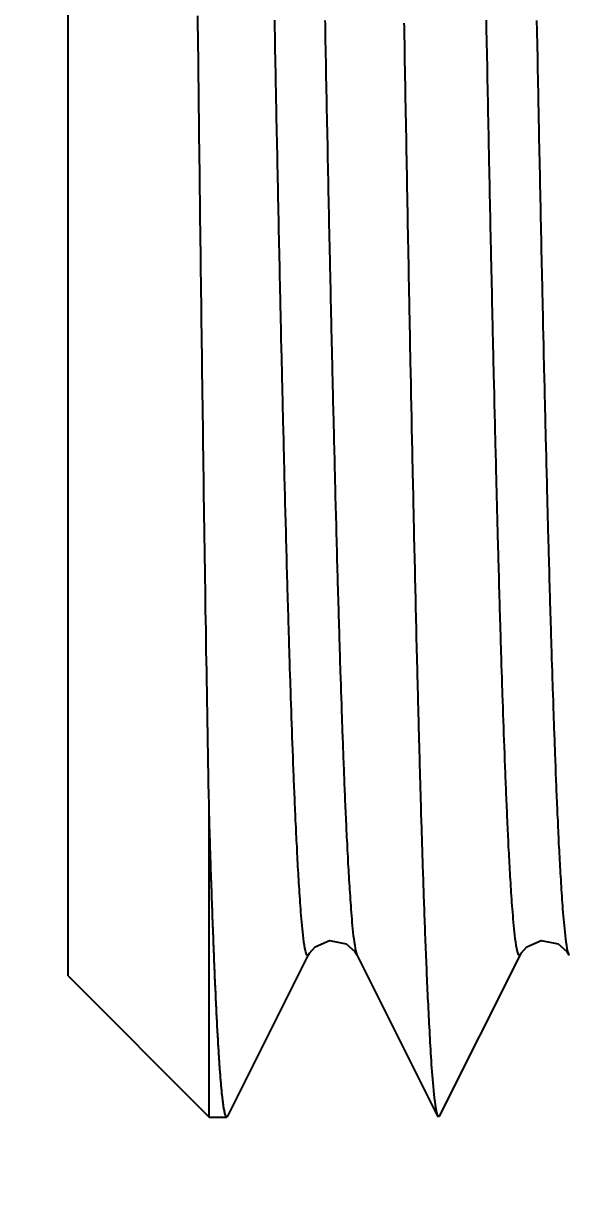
# Model space of a CAD drawing. Header units: millimetres. Extents: x 0 to 5600, y -67 to 2530.
# Drawn here: x 4035.36 to 4039.32, y 913.26 to 921.73 of the extents above; entities that cross this region are included whole.
import ezdxf

# ---------------------------------------------------------------- set-up
doc = ezdxf.new("R2010")
doc.units = ezdxf.units.MM
doc.layers.add('내부선 및 부속', color=4, linetype='Continuous')
doc.layers.add('치수선', color=7, linetype='Continuous')
doc.styles.add('____', font='')
doc.styles.get('____').set_extended_font_data('굴림')
doc.dimstyles.new('MSADIM', dxfattribs={"dimtxt": 33, "dimasz": 17, "dimexe": 10, "dimexo": 7.5, "dimgap": 10, "dimtad": 0, "dimtih": 1, "dimtoh": 1, "dimdec": 0, "dimzin": 1, "dimdsep": 46, "dimtxsty": '____', "dimcen": 11.25, "dimadec": 0, "dimazin": 0, "dimtfac": 1, "dimtdec": 0, "dimtix": 1, "dimtmove": 0, "dimatfit": 3, "dimfxl": 1, "dimtolj": 1, "dimtzin": 1, "dimarcsym": 0})

# ---------------------------------------------------------------- blocks, each defined once
blk = doc.blocks.new('*D9')
at = {"layer": '치수선', "color": 0, "linetype": 'Continuous', "lineweight": -2, "transparency": 16777216}
for p, q in [((3996.7135, 930.2003), (3945.8852, 930.2003)), ((3955.8852, 913.2003), (3955.8852, 820.5165)), ((3955.8852, 682.2003), (3955.8852, 774.884)), ((4073.7135, 665.2003), (3945.8852, 665.2003))]:
    blk.add_line(p, q, dxfattribs=at)
at = {"layer": '치수선', "color": 0, "linetype": 'Continuous', "transparency": 16777216}
for points in [[(3953.0519, 913.2003), (3958.7185, 913.2003), (3955.8852, 930.2003)], [(3953.0519, 682.2003), (3958.7185, 682.2003), (3955.8852, 665.2003)]]:
    blk.add_solid(points, dxfattribs=at)
at = {"layer": '치수선', "color": 0, "linetype": 'Continuous', "transparency": 16777216, "insert": (3955.8852, 797.7003), "char_height": 25, "attachment_point": 5, "style": '____'}
blk.add_mtext('\\A1;265', dxfattribs=at)
blk = doc.blocks.new('*D10')
at = {"layer": '치수선', "color": 0, "linetype": 'Continuous', "lineweight": -2, "transparency": 16777216}
for p, q in [((3996.7135, 930.2003), (3855.1804, 930.2003)), ((3865.1804, 913.2003), (3865.1804, 603.0331)), ((3865.1804, 247.2003), (3865.1804, 557.3674)), ((4163.7135, 230.2003), (3855.1804, 230.2003))]:
    blk.add_line(p, q, dxfattribs=at)
at = {"layer": '치수선', "color": 0, "linetype": 'Continuous', "transparency": 16777216}
for points in [[(3862.3471, 913.2003), (3868.0137, 913.2003), (3865.1804, 930.2003)], [(3862.3471, 247.2003), (3868.0137, 247.2003), (3865.1804, 230.2003)]]:
    blk.add_solid(points, dxfattribs=at)
at = {"layer": '치수선', "color": 0, "linetype": 'Continuous', "transparency": 16777216, "insert": (3865.1804, 580.2003), "char_height": 25, "attachment_point": 5, "style": '____'}
blk.add_mtext('\\A1;700', dxfattribs=at)

msp = doc.modelspace()

# ---------------------------------------------------------------- linework, layer by layer
at = {"layer": '내부선 및 부속', "linetype": 'Continuous'}
for p, q in [((4035.6825, 914.8023), (4035.6825, 945.5982)), ((4036.7091, 913.7755), (4036.7091, 915.976)), ((4036.8447, 913.7828), (4037.4315, 914.9559)), ((4037.7831, 914.9559), (4038.3699, 913.7828)), ((4038.3845, 913.7828), (4038.9714, 914.9559)), ((4035.6825, 914.802), (4036.7091, 913.7755)), ((4036.7091, 913.7755), (4036.8374, 913.7755)), ((4036.8447, 913.7828), (4036.8374, 913.7755)), ((4038.3699, 913.7828), (4038.3845, 913.7828))]:
    msp.add_line(p, q, dxfattribs=at)
at = {"layer": '내부선 및 부속', "linetype": 'Continuous', "flags": 128}
for points in [[(4036.7088, 915.9755), (4036.7078, 916.0505), (4036.7058, 916.1245), (4036.7048, 916.1995), (4036.7038, 916.2735), (4036.7018, 916.3485), (4036.7008, 916.4225), (4036.6998, 916.4975), (4036.6978, 916.5715), (4036.6968, 916.6465), (4036.6958, 916.7205), (4036.6938, 916.7955), (4036.6928, 916.8695), (4036.6918, 916.9435), (4036.6908, 917.0185), (4036.6888, 917.0925), (4036.6878, 917.1675), (4036.6868, 917.2415), (4036.6858, 917.3165), (4036.6848, 917.3905), (4036.6828, 917.4655), (4036.6818, 917.5395), (4036.6808, 917.6145), (4036.6798, 917.6885), (4036.6788, 917.7635), (4036.6778, 917.8375), (4036.6768, 917.9125), (4036.6748, 917.9865), (4036.6738, 918.0615), (4036.6728, 918.1355), (4036.6718, 918.2095), (4036.6708, 918.2845), (4036.6698, 918.3585), (4036.6688, 918.4335), (4036.6678, 918.5075), (4036.6668, 918.5825), (4036.6658, 918.6565), (4036.6648, 918.7315), (4036.6638, 918.8055), (4036.6628, 918.8805), (4036.6618, 918.9545), (4036.6608, 919.0295), (4036.6598, 919.1035), (4036.6588, 919.1785), (4036.6578, 919.2525), (4036.6568, 919.3275), (4036.6558, 919.4015), (4036.6548, 919.4755), (4036.6538, 919.5505), (4036.6528, 919.6245), (4036.6518, 919.6995), (4036.6508, 919.7735), (4036.6498, 919.8485), (4036.6488, 919.9225), (4036.6478, 919.9975), (4036.6468, 920.0715), (4036.6458, 920.1465), (4036.6448, 920.2205), (4036.6438, 920.2955), (4036.6438, 920.3695), (4036.6428, 920.4445), (4036.6418, 920.5185), (4036.6408, 920.5935), (4036.6398, 920.6675), (4036.6388, 920.7425), (4036.6378, 920.8165), (4036.6368, 920.8905), (4036.6358, 920.9655), (4036.6348, 921.0395), (4036.6338, 921.1145), (4036.6338, 921.1885), (4036.6328, 921.2635), (4036.6318, 921.3375), (4036.6308, 921.4125), (4036.6298, 921.4865), (4036.6288, 921.5615), (4036.6278, 921.6355), (4036.6268, 921.7105), (4036.6268, 921.7845)], [(4037.1828, 921.7525), (4037.1828, 921.7295), (4037.1838, 921.7055), (4037.1838, 921.6815), (4037.1848, 921.6575), (4037.1848, 921.6335), (4037.1858, 921.6095), (4037.1858, 921.5855), (4037.1858, 921.5855), (4037.1858, 921.5615), (4037.1868, 921.5385), (4037.1868, 921.5145), (4037.1878, 921.4905), (4037.1878, 921.4665), (4037.1888, 921.4425), (4037.1888, 921.4185), (4037.1898, 921.3945), (4037.1898, 921.3715), (4037.1908, 921.3475), (4037.1908, 921.3235), (4037.1918, 921.2995), (4037.1918, 921.2755), (4037.1928, 921.2515), (4037.1928, 921.2275), (4037.1938, 921.2045), (4037.1938, 921.1805), (4037.1938, 921.1565), (4037.1948, 921.1325), (4037.1948, 921.1085), (4037.1958, 921.0845), (4037.1958, 921.0605), (4037.1968, 921.0365), (4037.1968, 921.0135), (4037.1978, 920.9895), (4037.1978, 920.9655), (4037.1988, 920.9415), (4037.1988, 920.9175), (4037.1998, 920.8935), (4037.1998, 920.8695), (4037.2008, 920.8465), (4037.2008, 920.8225), (4037.2018, 920.7985), (4037.2018, 920.7745), (4037.2028, 920.7505), (4037.2028, 920.7265), (4037.2038, 920.7025), (4037.2038, 920.6795), (4037.2048, 920.6555), (4037.2048, 920.6315), (4037.2058, 920.6075), (4037.2058, 920.5835), (4037.2068, 920.5595), (4037.2068, 920.5355), (4037.2078, 920.5115), (4037.2078, 920.4885), (4037.2088, 920.4645), (4037.2088, 920.4405), (4037.2098, 920.4165), (4037.2098, 920.3925), (4037.2108, 920.3685), (4037.2108, 920.3445), (4037.2118, 920.3215), (4037.2118, 920.2975), (4037.2128, 920.2735), (4037.2128, 920.2495), (4037.2138, 920.2255), (4037.2138, 920.2015), (4037.2148, 920.1775), (4037.2148, 920.1545), (4037.2158, 920.1305), (4037.2158, 920.1065), (4037.2168, 920.0825), (4037.2168, 920.0585), (4037.2178, 920.0345), (4037.2178, 920.0105), (4037.2188, 919.9875), (4037.2188, 919.9635), (4037.2198, 919.9395), (4037.2198, 919.9155), (4037.2208, 919.8915), (4037.2208, 919.8675), (4037.2218, 919.8435), (4037.2218, 919.8195), (4037.2228, 919.7965), (4037.2228, 919.7725), (4037.2238, 919.7485), (4037.2238, 919.7245), (4037.2248, 919.7005), (4037.2258, 919.6765), (4037.2258, 919.6525), (4037.2268, 919.6295), (4037.2268, 919.6055), (4037.2278, 919.5815), (4037.2278, 919.5575), (4037.2288, 919.5335), (4037.2288, 919.5095), (4037.2298, 919.4855), (4037.2298, 919.4625), (4037.2308, 919.4385), (4037.2308, 919.4145), (4037.2318, 919.3905), (4037.2328, 919.3665), (4037.2328, 919.3425), (4037.2338, 919.3185), (4037.2338, 919.2955), (4037.2348, 919.2715), (4037.2348, 919.2475), (4037.2358, 919.2235), (4037.2358, 919.1995), (4037.2358, 919.1995), (4037.2368, 919.1755), (4037.2368, 919.1515), (4037.2378, 919.1275), (4037.2388, 919.1045), (4037.2388, 919.0805), (4037.2398, 919.0565), (4037.2398, 919.0325), (4037.2408, 919.0085), (4037.2408, 918.9845), (4037.2418, 918.9605), (4037.2428, 918.9375), (4037.2428, 918.9135), (4037.2438, 918.8895), (4037.2438, 918.8655), (4037.2448, 918.8415), (4037.2448, 918.8175), (4037.2458, 918.7935), (4037.2468, 918.7705), (4037.2468, 918.7465), (4037.2478, 918.7225), (4037.2478, 918.6985), (4037.2488, 918.6745), (4037.2488, 918.6505), (4037.2498, 918.6265), (4037.2508, 918.6035), (4037.2508, 918.5795), (4037.2518, 918.5555), (4037.2518, 918.5315), (4037.2528, 918.5075), (4037.2538, 918.4835), (4037.2538, 918.4595), (4037.2548, 918.4365), (4037.2548, 918.4125), (4037.2558, 918.3885), (4037.2568, 918.3645), (4037.2568, 918.3405), (4037.2578, 918.3165), (4037.2578, 918.2925), (4037.2588, 918.2685), (4037.2598, 918.2455), (4037.2598, 918.2215), (4037.2608, 918.1975), (4037.2618, 918.1735), (4037.2618, 918.1495), (4037.2628, 918.1255), (4037.2628, 918.1015), (4037.2638, 918.0785), (4037.2648, 918.0545), (4037.2648, 918.0305), (4037.2658, 918.0065), (4037.2668, 917.9825), (4037.2668, 917.9585), (4037.2678, 917.9345), (4037.2688, 917.9115), (4037.2688, 917.8875), (4037.2698, 917.8635), (4037.2698, 917.8395), (4037.2708, 917.8155), (4037.2718, 917.7915), (4037.2718, 917.7675), (4037.2728, 917.7445), (4037.2738, 917.7205), (4037.2738, 917.6965), (4037.2748, 917.6725), (4037.2758, 917.6485), (4037.2758, 917.6245), (4037.2768, 917.6005), (4037.2778, 917.5775), (4037.2788, 917.5535), (4037.2788, 917.5295), (4037.2798, 917.5055), (4037.2808, 917.4815), (4037.2808, 917.4575), (4037.2818, 917.4335), (4037.2828, 917.4105), (4037.2828, 917.3865), (4037.2838, 917.3625), (4037.2848, 917.3385), (4037.2858, 917.3145), (4037.2858, 917.2905), (4037.2868, 917.2665), (4037.2878, 917.2435), (4037.2878, 917.2195), (4037.2888, 917.1955), (4037.2898, 917.1715), (4037.2908, 917.1475), (4037.2908, 917.1235), (4037.2918, 917.0995), (4037.2928, 917.0765), (4037.2938, 917.0525), (4037.2938, 917.0285), (4037.2948, 917.0045), (4037.2958, 916.9805), (4037.2968, 916.9565), (4037.2968, 916.9325), (4037.2978, 916.9095), (4037.2988, 916.8855), (4037.2998, 916.8615), (4037.3008, 916.8375), (4037.3008, 916.8135), (4037.3008, 916.8135), (4037.3018, 916.7895), (4037.3028, 916.7655), (4037.3038, 916.7425), (4037.3048, 916.7185), (4037.3048, 916.6945), (4037.3058, 916.6705), (4037.3068, 916.6465), (4037.3078, 916.6225), (4037.3088, 916.5985), (4037.3098, 916.5755), (4037.3108, 916.5515), (4037.3108, 916.5275), (4037.3118, 916.5035), (4037.3128, 916.4795), (4037.3138, 916.4555), (4037.3148, 916.4325), (4037.3158, 916.4085), (4037.3168, 916.3845), (4037.3178, 916.3605), (4037.3178, 916.3365), (4037.3188, 916.3125), (4037.3198, 916.2885), (4037.3208, 916.2655), (4037.3218, 916.2415), (4037.3228, 916.2175), (4037.3238, 916.1935), (4037.3248, 916.1695), (4037.3258, 916.1455), (4037.3268, 916.1215), (4037.3278, 916.0985), (4037.3288, 916.0745), (4037.3298, 916.0505), (4037.3308, 916.0265), (4037.3318, 916.0025), (4037.3328, 915.9785), (4037.3338, 915.9555), (4037.3348, 915.9315), (4037.3358, 915.9075), (4037.3378, 915.8835), (4037.3388, 915.8595), (4037.3398, 915.8355), (4037.3408, 915.8125), (4037.3418, 915.7885), (4037.3428, 915.7645), (4037.3448, 915.7405), (4037.3458, 915.7165), (4037.3468, 915.6925), (4037.3478, 915.6685), (4037.3488, 915.6455), (4037.3508, 915.6215), (4037.3518, 915.5975), (4037.3528, 915.5735), (4037.3548, 915.5495), (4037.3558, 915.5255), (4037.3578, 915.5025), (4037.3588, 915.4785), (4037.3608, 915.4545), (4037.3618, 915.4305), (4037.3638, 915.4065), (4037.3648, 915.3835), (4037.3668, 915.3595), (4037.3688, 915.3355), (4037.3698, 915.3115), (4037.3718, 915.2875), (4037.3738, 915.2645), (4037.3758, 915.2405), (4037.3778, 915.2165), (4037.3798, 915.1925), (4037.3818, 915.1685), (4037.3838, 915.1455), (4037.3868, 915.1215), (4037.3898, 915.0975), (4037.3918, 915.0735), (4037.3948, 915.0505), (4037.3988, 915.0265), (4037.4028, 915.0035), (4037.4078, 914.9795), (4037.4148, 914.9565), (4037.4318, 914.9555), (4037.4318, 914.9555)], [(4037.5498, 921.7515), (4037.5508, 921.7275), (4037.5508, 921.7035), (4037.5508, 921.6795), (4037.5518, 921.6565), (4037.5518, 921.6325), (4037.5528, 921.6085), (4037.5528, 921.6085), (4037.5528, 921.5845), (4037.5538, 921.5605), (4037.5538, 921.5365), (4037.5548, 921.5125), (4037.5548, 921.4895), (4037.5558, 921.4655), (4037.5558, 921.4415), (4037.5568, 921.4175), (4037.5568, 921.3935), (4037.5578, 921.3695), (4037.5578, 921.3455), (4037.5578, 921.3225), (4037.5588, 921.2985), (4037.5588, 921.2745), (4037.5598, 921.2505), (4037.5598, 921.2265), (4037.5608, 921.2025), (4037.5608, 921.1785), (4037.5618, 921.1545), (4037.5618, 921.1315), (4037.5628, 921.1075), (4037.5628, 921.0835), (4037.5638, 921.0595), (4037.5638, 921.0355), (4037.5648, 921.0115), (4037.5648, 920.9875), (4037.5658, 920.9645), (4037.5658, 920.9405), (4037.5668, 920.9165), (4037.5668, 920.8925), (4037.5678, 920.8685), (4037.5678, 920.8445), (4037.5688, 920.8205), (4037.5688, 920.7975), (4037.5688, 920.7735), (4037.5698, 920.7495), (4037.5698, 920.7255), (4037.5708, 920.7015), (4037.5708, 920.6775), (4037.5718, 920.6535), (4037.5718, 920.6305), (4037.5728, 920.6065), (4037.5728, 920.5825), (4037.5738, 920.5585), (4037.5738, 920.5345), (4037.5748, 920.5105), (4037.5748, 920.4865), (4037.5758, 920.4625), (4037.5758, 920.4395), (4037.5768, 920.4155), (4037.5768, 920.3915), (4037.5778, 920.3675), (4037.5778, 920.3435), (4037.5788, 920.3195), (4037.5788, 920.2955), (4037.5798, 920.2725), (4037.5798, 920.2485), (4037.5808, 920.2245), (4037.5808, 920.2005), (4037.5818, 920.1765), (4037.5818, 920.1525), (4037.5828, 920.1285), (4037.5828, 920.1055), (4037.5838, 920.0815), (4037.5838, 920.0575), (4037.5848, 920.0335), (4037.5858, 920.0095), (4037.5858, 919.9855), (4037.5868, 919.9615), (4037.5868, 919.9375), (4037.5878, 919.9145), (4037.5878, 919.8905), (4037.5888, 919.8665), (4037.5888, 919.8425), (4037.5898, 919.8185), (4037.5898, 919.7945), (4037.5908, 919.7705), (4037.5908, 919.7475), (4037.5918, 919.7235), (4037.5918, 919.6995), (4037.5928, 919.6755), (4037.5928, 919.6515), (4037.5938, 919.6275), (4037.5938, 919.6035), (4037.5948, 919.5805), (4037.5948, 919.5565), (4037.5958, 919.5325), (4037.5968, 919.5085), (4037.5968, 919.4845), (4037.5978, 919.4605), (4037.5978, 919.4365), (4037.5988, 919.4135), (4037.5988, 919.3895), (4037.5998, 919.3655), (4037.5998, 919.3415), (4037.6008, 919.3175), (4037.6008, 919.2935), (4037.6018, 919.2695), (4037.6028, 919.2455), (4037.6028, 919.2225), (4037.6028, 919.2225), (4037.6038, 919.1985), (4037.6038, 919.1745), (4037.6048, 919.1505), (4037.6048, 919.1265), (4037.6058, 919.1025), (4037.6058, 919.0785), (4037.6068, 919.0555), (4037.6078, 919.0315), (4037.6078, 919.0075), (4037.6088, 918.9835), (4037.6088, 918.9595), (4037.6098, 918.9355), (4037.6098, 918.9115), (4037.6108, 918.8885), (4037.6118, 918.8645), (4037.6118, 918.8405), (4037.6128, 918.8165), (4037.6128, 918.7925), (4037.6138, 918.7685), (4037.6138, 918.7445), (4037.6148, 918.7215), (4037.6158, 918.6975), (4037.6158, 918.6735), (4037.6168, 918.6495), (4037.6168, 918.6255), (4037.6178, 918.6015), (4037.6188, 918.5775), (4037.6188, 918.5545), (4037.6198, 918.5305), (4037.6198, 918.5065), (4037.6208, 918.4825), (4037.6218, 918.4585), (4037.6218, 918.4345), (4037.6228, 918.4105), (4037.6228, 918.3865), (4037.6238, 918.3635), (4037.6248, 918.3395), (4037.6248, 918.3155), (4037.6258, 918.2915), (4037.6258, 918.2675), (4037.6268, 918.2435), (4037.6278, 918.2195), (4037.6278, 918.1965), (4037.6288, 918.1725), (4037.6288, 918.1485), (4037.6298, 918.1245), (4037.6308, 918.1005), (4037.6308, 918.0765), (4037.6318, 918.0525), (4037.6328, 918.0295), (4037.6328, 918.0055), (4037.6338, 917.9815), (4037.6348, 917.9575), (4037.6348, 917.9335), (4037.6358, 917.9095), (4037.6358, 917.8855), (4037.6368, 917.8625), (4037.6378, 917.8385), (4037.6378, 917.8145), (4037.6388, 917.7905), (4037.6398, 917.7665), (4037.6398, 917.7425), (4037.6408, 917.7185), (4037.6418, 917.6955), (4037.6418, 917.6715), (4037.6428, 917.6475), (4037.6438, 917.6235), (4037.6438, 917.5995), (4037.6448, 917.5755), (4037.6458, 917.5515), (4037.6468, 917.5285), (4037.6468, 917.5045), (4037.6478, 917.4805), (4037.6488, 917.4565), (4037.6488, 917.4325), (4037.6498, 917.4085), (4037.6508, 917.3845), (4037.6508, 917.3615), (4037.6518, 917.3375), (4037.6528, 917.3135), (4037.6538, 917.2895), (4037.6538, 917.2655), (4037.6548, 917.2415), (4037.6558, 917.2175), (4037.6558, 917.1945), (4037.6568, 917.1705), (4037.6578, 917.1465), (4037.6588, 917.1225), (4037.6588, 917.0985), (4037.6598, 917.0745), (4037.6608, 917.0505), (4037.6618, 917.0275), (4037.6618, 917.0035), (4037.6628, 916.9795), (4037.6638, 916.9555), (4037.6648, 916.9315), (4037.6658, 916.9075), (4037.6658, 916.8835), (4037.6668, 916.8605), (4037.6678, 916.8365), (4037.6678, 916.8365), (4037.6688, 916.8125), (4037.6698, 916.7885), (4037.6698, 916.7645), (4037.6708, 916.7405), (4037.6718, 916.7165), (4037.6728, 916.6935), (4037.6738, 916.6695), (4037.6738, 916.6455), (4037.6748, 916.6215), (4037.6758, 916.5975), (4037.6768, 916.5735), (4037.6778, 916.5495), (4037.6788, 916.5265), (4037.6798, 916.5025), (4037.6798, 916.4785), (4037.6808, 916.4545), (4037.6818, 916.4305), (4037.6828, 916.4065), (4037.6838, 916.3835), (4037.6848, 916.3595), (4037.6858, 916.3355), (4037.6868, 916.3115), (4037.6878, 916.2875), (4037.6888, 916.2635), (4037.6898, 916.2395), (4037.6908, 916.2165), (4037.6908, 916.1925), (4037.6918, 916.1685), (4037.6928, 916.1445), (4037.6938, 916.1205), (4037.6948, 916.0965), (4037.6958, 916.0725), (4037.6968, 916.0495), (4037.6978, 916.0255), (4037.6998, 916.0015), (4037.7008, 915.9775), (4037.7018, 915.9535), (4037.7028, 915.9295), (4037.7038, 915.9065), (4037.7048, 915.8825), (4037.7058, 915.8585), (4037.7068, 915.8345), (4037.7078, 915.8105), (4037.7088, 915.7865), (4037.7108, 915.7635), (4037.7118, 915.7395), (4037.7128, 915.7155), (4037.7138, 915.6915), (4037.7158, 915.6675), (4037.7168, 915.6435), (4037.7178, 915.6205), (4037.7188, 915.5965), (4037.7208, 915.5725), (4037.7218, 915.5485), (4037.7238, 915.5245), (4037.7248, 915.5005), (4037.7258, 915.4775), (4037.7278, 915.4535), (4037.7288, 915.4295), (4037.7308, 915.4055), (4037.7328, 915.3815), (4037.7338, 915.3575), (4037.7358, 915.3345), (4037.7378, 915.3105), (4037.7388, 915.2865), (4037.7408, 915.2625), (4037.7428, 915.2385), (4037.7448, 915.2155), (4037.7468, 915.1915), (4037.7488, 915.1675), (4037.7518, 915.1435), (4037.7538, 915.1205), (4037.7568, 915.0965), (4037.7598, 915.0725), (4037.7628, 915.0495), (4037.7668, 915.0255), (4037.7708, 915.0015), (4037.7748, 914.9785), (4037.7828, 914.9555), (4037.7828, 914.9555)], [(4038.7228, 921.7525), (4038.7228, 921.7295), (4038.7238, 921.7055), (4038.7238, 921.6815), (4038.7238, 921.6575), (4038.7248, 921.6335), (4038.7248, 921.6095), (4038.7258, 921.5855), (4038.7258, 921.5855), (4038.7258, 921.5615), (4038.7268, 921.5385), (4038.7268, 921.5145), (4038.7278, 921.4905), (4038.7278, 921.4665), (4038.7288, 921.4425), (4038.7288, 921.4185), (4038.7298, 921.3945), (4038.7298, 921.3715), (4038.7308, 921.3475), (4038.7308, 921.3235), (4038.7308, 921.2995), (4038.7318, 921.2755), (4038.7318, 921.2515), (4038.7328, 921.2275), (4038.7328, 921.2045), (4038.7338, 921.1805), (4038.7338, 921.1565), (4038.7348, 921.1325), (4038.7348, 921.1085), (4038.7358, 921.0845), (4038.7358, 921.0605), (4038.7368, 921.0365), (4038.7368, 921.0135), (4038.7378, 920.9895), (4038.7378, 920.9655), (4038.7388, 920.9415), (4038.7388, 920.9175), (4038.7398, 920.8935), (4038.7398, 920.8695), (4038.7408, 920.8465), (4038.7408, 920.8225), (4038.7418, 920.7985), (4038.7418, 920.7745), (4038.7428, 920.7505), (4038.7428, 920.7265), (4038.7428, 920.7025), (4038.7438, 920.6795), (4038.7438, 920.6555), (4038.7448, 920.6315), (4038.7448, 920.6075), (4038.7458, 920.5835), (4038.7458, 920.5595), (4038.7468, 920.5355), (4038.7468, 920.5115), (4038.7478, 920.4885), (4038.7478, 920.4645), (4038.7488, 920.4405), (4038.7488, 920.4165), (4038.7498, 920.3925), (4038.7498, 920.3685), (4038.7508, 920.3445), (4038.7508, 920.3215), (4038.7518, 920.2975), (4038.7518, 920.2735), (4038.7528, 920.2495), (4038.7528, 920.2255), (4038.7538, 920.2015), (4038.7538, 920.1775), (4038.7548, 920.1545), (4038.7548, 920.1305), (4038.7558, 920.1065), (4038.7568, 920.0825), (4038.7568, 920.0585), (4038.7578, 920.0345), (4038.7578, 920.0105), (4038.7588, 919.9875), (4038.7588, 919.9635), (4038.7598, 919.9395), (4038.7598, 919.9155), (4038.7608, 919.8915), (4038.7608, 919.8675), (4038.7618, 919.8435), (4038.7618, 919.8195), (4038.7628, 919.7965), (4038.7628, 919.7725), (4038.7638, 919.7485), (4038.7638, 919.7245), (4038.7648, 919.7005), (4038.7648, 919.6765), (4038.7658, 919.6525), (4038.7658, 919.6295), (4038.7668, 919.6055), (4038.7668, 919.5815), (4038.7678, 919.5575), (4038.7688, 919.5335), (4038.7688, 919.5095), (4038.7698, 919.4855), (4038.7698, 919.4625), (4038.7708, 919.4385), (4038.7708, 919.4145), (4038.7718, 919.3905), (4038.7718, 919.3665), (4038.7728, 919.3425), (4038.7728, 919.3185), (4038.7738, 919.2955), (4038.7748, 919.2715), (4038.7748, 919.2475), (4038.7758, 919.2235), (4038.7758, 919.1995), (4038.7758, 919.1995), (4038.7768, 919.1755), (4038.7768, 919.1515), (4038.7778, 919.1275), (4038.7778, 919.1045), (4038.7788, 919.0805), (4038.7798, 919.0565), (4038.7798, 919.0325), (4038.7808, 919.0085), (4038.7808, 918.9845), (4038.7818, 918.9605), (4038.7818, 918.9375), (4038.7828, 918.9135), (4038.7828, 918.8895), (4038.7838, 918.8655), (4038.7848, 918.8415), (4038.7848, 918.8175), (4038.7858, 918.7935), (4038.7858, 918.7705), (4038.7868, 918.7465), (4038.7878, 918.7225), (4038.7878, 918.6985), (4038.7888, 918.6745), (4038.7888, 918.6505), (4038.7898, 918.6265), (4038.7898, 918.6035), (4038.7908, 918.5795), (4038.7918, 918.5555), (4038.7918, 918.5315), (4038.7928, 918.5075), (4038.7928, 918.4835), (4038.7938, 918.4595), (4038.7948, 918.4365), (4038.7948, 918.4125), (4038.7958, 918.3885), (4038.7958, 918.3645), (4038.7968, 918.3405), (4038.7978, 918.3165), (4038.7978, 918.2925), (4038.7988, 918.2685), (4038.7998, 918.2455), (4038.7998, 918.2215), (4038.8008, 918.1975), (4038.8008, 918.1735), (4038.8018, 918.1495), (4038.8028, 918.1255), (4038.8028, 918.1015), (4038.8038, 918.0785), (4038.8048, 918.0545), (4038.8048, 918.0305), (4038.8058, 918.0065), (4038.8058, 917.9825), (4038.8068, 917.9585), (4038.8078, 917.9345), (4038.8078, 917.9115), (4038.8088, 917.8875), (4038.8098, 917.8635), (4038.8098, 917.8395), (4038.8108, 917.8155), (4038.8118, 917.7915), (4038.8118, 917.7675), (4038.8128, 917.7445), (4038.8138, 917.7205), (4038.8138, 917.6965), (4038.8148, 917.6725), (4038.8158, 917.6485), (4038.8158, 917.6245), (4038.8168, 917.6005), (4038.8178, 917.5775), (4038.8178, 917.5535), (4038.8188, 917.5295), (4038.8198, 917.5055), (4038.8198, 917.4815), (4038.8208, 917.4575), (4038.8218, 917.4335), (4038.8228, 917.4105), (4038.8228, 917.3865), (4038.8238, 917.3625), (4038.8248, 917.3385), (4038.8248, 917.3145), (4038.8258, 917.2905), (4038.8268, 917.2665), (4038.8278, 917.2435), (4038.8278, 917.2195), (4038.8288, 917.1955), (4038.8298, 917.1715), (4038.8298, 917.1475), (4038.8308, 917.1235), (4038.8318, 917.0995), (4038.8328, 917.0765), (4038.8328, 917.0525), (4038.8338, 917.0285), (4038.8348, 917.0045), (4038.8358, 916.9805), (4038.8368, 916.9565), (4038.8368, 916.9325), (4038.8378, 916.9095), (4038.8388, 916.8855), (4038.8398, 916.8615), (4038.8398, 916.8375), (4038.8408, 916.8135), (4038.8408, 916.8135), (4038.8418, 916.7895), (4038.8428, 916.7655), (4038.8438, 916.7425), (4038.8438, 916.7185), (4038.8448, 916.6945), (4038.8458, 916.6705), (4038.8468, 916.6465), (4038.8478, 916.6225), (4038.8488, 916.5985), (4038.8488, 916.5755), (4038.8498, 916.5515), (4038.8508, 916.5275), (4038.8518, 916.5035), (4038.8528, 916.4795), (4038.8538, 916.4555), (4038.8548, 916.4325), (4038.8558, 916.4085), (4038.8558, 916.3845), (4038.8568, 916.3605), (4038.8578, 916.3365), (4038.8588, 916.3125), (4038.8598, 916.2885), (4038.8608, 916.2655), (4038.8618, 916.2415), (4038.8628, 916.2175), (4038.8638, 916.1935), (4038.8648, 916.1695), (4038.8658, 916.1455), (4038.8668, 916.1215), (4038.8678, 916.0985), (4038.8688, 916.0745), (4038.8698, 916.0505), (4038.8708, 916.0265), (4038.8718, 916.0025), (4038.8728, 915.9785), (4038.8738, 915.9555), (4038.8748, 915.9315), (4038.8758, 915.9075), (4038.8768, 915.8835), (4038.8788, 915.8595), (4038.8798, 915.8355), (4038.8808, 915.8125), (4038.8818, 915.7885), (4038.8828, 915.7645), (4038.8838, 915.7405), (4038.8858, 915.7165), (4038.8868, 915.6925), (4038.8878, 915.6685), (4038.8888, 915.6455), (4038.8908, 915.6215), (4038.8918, 915.5975), (4038.8928, 915.5735), (4038.8948, 915.5495), (4038.8958, 915.5255), (4038.8968, 915.5025), (4038.8988, 915.4785), (4038.8998, 915.4545), (4038.9018, 915.4305), (4038.9028, 915.4065), (4038.9048, 915.3835), (4038.9068, 915.3595), (4038.9078, 915.3355), (4038.9098, 915.3115), (4038.9118, 915.2875), (4038.9138, 915.2645), (4038.9158, 915.2405), (4038.9178, 915.2165), (4038.9198, 915.1925), (4038.9218, 915.1685), (4038.9238, 915.1455), (4038.9268, 915.1215), (4038.9288, 915.0975), (4038.9318, 915.0735), (4038.9348, 915.0505), (4038.9388, 915.0265), (4038.9428, 915.0035), (4038.9478, 914.9795), (4038.9548, 914.9565), (4038.9718, 914.9555), (4038.9718, 914.9555)], [(4039.0898, 921.7515), (4039.0898, 921.7275), (4039.0908, 921.7035), (4039.0908, 921.6795), (4039.0918, 921.6565), (4039.0918, 921.6325), (4039.0928, 921.6085), (4039.0928, 921.6085), (4039.0928, 921.5845), (4039.0938, 921.5605), (4039.0938, 921.5365), (4039.0948, 921.5125), (4039.0948, 921.4895), (4039.0948, 921.4655), (4039.0958, 921.4415), (4039.0958, 921.4175), (4039.0968, 921.3935), (4039.0968, 921.3695), (4039.0978, 921.3455), (4039.0978, 921.3225), (4039.0988, 921.2985), (4039.0988, 921.2745), (4039.0998, 921.2505), (4039.0998, 921.2265), (4039.1008, 921.2025), (4039.1008, 921.1785), (4039.1018, 921.1545), (4039.1018, 921.1315), (4039.1028, 921.1075), (4039.1028, 921.0835), (4039.1038, 921.0595), (4039.1038, 921.0355), (4039.1038, 921.0115), (4039.1048, 920.9875), (4039.1048, 920.9645), (4039.1058, 920.9405), (4039.1058, 920.9165), (4039.1068, 920.8925), (4039.1068, 920.8685), (4039.1078, 920.8445), (4039.1078, 920.8205), (4039.1088, 920.7975), (4039.1088, 920.7735), (4039.1098, 920.7495), (4039.1098, 920.7255), (4039.1108, 920.7015), (4039.1108, 920.6775), (4039.1118, 920.6535), (4039.1118, 920.6305), (4039.1128, 920.6065), (4039.1128, 920.5825), (4039.1138, 920.5585), (4039.1138, 920.5345), (4039.1148, 920.5105), (4039.1148, 920.4865), (4039.1158, 920.4625), (4039.1158, 920.4395), (4039.1168, 920.4155), (4039.1168, 920.3915), (4039.1178, 920.3675), (4039.1178, 920.3435), (4039.1188, 920.3195), (4039.1188, 920.2955), (4039.1198, 920.2725), (4039.1198, 920.2485), (4039.1208, 920.2245), (4039.1208, 920.2005), (4039.1218, 920.1765), (4039.1218, 920.1525), (4039.1228, 920.1285), (4039.1228, 920.1055), (4039.1238, 920.0815), (4039.1238, 920.0575), (4039.1248, 920.0335), (4039.1248, 920.0095), (4039.1258, 919.9855), (4039.1258, 919.9615), (4039.1268, 919.9375), (4039.1268, 919.9145), (4039.1278, 919.8905), (4039.1278, 919.8665), (4039.1288, 919.8425), (4039.1288, 919.8185), (4039.1298, 919.7945), (4039.1308, 919.7705), (4039.1308, 919.7475), (4039.1318, 919.7235), (4039.1318, 919.6995), (4039.1328, 919.6755), (4039.1328, 919.6515), (4039.1338, 919.6275), (4039.1338, 919.6035), (4039.1348, 919.5805), (4039.1348, 919.5565), (4039.1358, 919.5325), (4039.1358, 919.5085), (4039.1368, 919.4845), (4039.1368, 919.4605), (4039.1378, 919.4365), (4039.1388, 919.4135), (4039.1388, 919.3895), (4039.1398, 919.3655), (4039.1398, 919.3415), (4039.1408, 919.3175), (4039.1408, 919.2935), (4039.1418, 919.2695), (4039.1418, 919.2455), (4039.1428, 919.2225), (4039.1428, 919.2225), (4039.1428, 919.1985), (4039.1438, 919.1745), (4039.1448, 919.1505), (4039.1448, 919.1265), (4039.1458, 919.1025), (4039.1458, 919.0785), (4039.1468, 919.0555), (4039.1468, 919.0315), (4039.1478, 919.0075), (4039.1488, 918.9835), (4039.1488, 918.9595), (4039.1498, 918.9355), (4039.1498, 918.9115), (4039.1508, 918.8885), (4039.1508, 918.8645), (4039.1518, 918.8405), (4039.1528, 918.8165), (4039.1528, 918.7925), (4039.1538, 918.7685), (4039.1538, 918.7445), (4039.1548, 918.7215), (4039.1548, 918.6975), (4039.1558, 918.6735), (4039.1568, 918.6495), (4039.1568, 918.6255), (4039.1578, 918.6015), (4039.1578, 918.5775), (4039.1588, 918.5545), (4039.1598, 918.5305), (4039.1598, 918.5065), (4039.1608, 918.4825), (4039.1608, 918.4585), (4039.1618, 918.4345), (4039.1628, 918.4105), (4039.1628, 918.3865), (4039.1638, 918.3635), (4039.1638, 918.3395), (4039.1648, 918.3155), (4039.1658, 918.2915), (4039.1658, 918.2675), (4039.1668, 918.2435), (4039.1668, 918.2195), (4039.1678, 918.1965), (4039.1688, 918.1725), (4039.1688, 918.1485), (4039.1698, 918.1245), (4039.1708, 918.1005), (4039.1708, 918.0765), (4039.1718, 918.0525), (4039.1718, 918.0295), (4039.1728, 918.0055), (4039.1738, 917.9815), (4039.1738, 917.9575), (4039.1748, 917.9335), (4039.1758, 917.9095), (4039.1758, 917.8855), (4039.1768, 917.8625), (4039.1778, 917.8385), (4039.1778, 917.8145), (4039.1788, 917.7905), (4039.1798, 917.7665), (4039.1798, 917.7425), (4039.1808, 917.7185), (4039.1818, 917.6955), (4039.1818, 917.6715), (4039.1828, 917.6475), (4039.1838, 917.6235), (4039.1838, 917.5995), (4039.1848, 917.5755), (4039.1858, 917.5515), (4039.1858, 917.5285), (4039.1868, 917.5045), (4039.1878, 917.4805), (4039.1878, 917.4565), (4039.1888, 917.4325), (4039.1898, 917.4085), (4039.1908, 917.3845), (4039.1908, 917.3615), (4039.1918, 917.3375), (4039.1928, 917.3135), (4039.1928, 917.2895), (4039.1938, 917.2655), (4039.1948, 917.2415), (4039.1958, 917.2175), (4039.1958, 917.1945), (4039.1968, 917.1705), (4039.1978, 917.1465), (4039.1988, 917.1225), (4039.1988, 917.0985), (4039.1998, 917.0745), (4039.2008, 917.0505), (4039.2018, 917.0275), (4039.2018, 917.0035), (4039.2028, 916.9795), (4039.2038, 916.9555), (4039.2048, 916.9315), (4039.2048, 916.9075), (4039.2058, 916.8835), (4039.2068, 916.8605), (4039.2078, 916.8365), (4039.2078, 916.8365), (4039.2088, 916.8125), (4039.2088, 916.7885), (4039.2098, 916.7645), (4039.2108, 916.7405), (4039.2118, 916.7165), (4039.2128, 916.6935), (4039.2128, 916.6695), (4039.2138, 916.6455), (4039.2148, 916.6215), (4039.2158, 916.5975), (4039.2168, 916.5735), (4039.2178, 916.5495), (4039.2188, 916.5265), (4039.2188, 916.5025), (4039.2198, 916.4785), (4039.2208, 916.4545), (4039.2218, 916.4305), (4039.2228, 916.4065), (4039.2238, 916.3835), (4039.2248, 916.3595), (4039.2258, 916.3355), (4039.2268, 916.3115), (4039.2268, 916.2875), (4039.2278, 916.2635), (4039.2288, 916.2395), (4039.2298, 916.2165), (4039.2308, 916.1925), (4039.2318, 916.1685), (4039.2328, 916.1445), (4039.2338, 916.1205), (4039.2348, 916.0965), (4039.2358, 916.0725), (4039.2368, 916.0495), (4039.2378, 916.0255), (4039.2388, 916.0015), (4039.2398, 915.9775), (4039.2408, 915.9535), (4039.2428, 915.9295), (4039.2438, 915.9065), (4039.2448, 915.8825), (4039.2458, 915.8585), (4039.2468, 915.8345), (4039.2478, 915.8105), (4039.2488, 915.7865), (4039.2498, 915.7635), (4039.2518, 915.7395), (4039.2528, 915.7155), (4039.2538, 915.6915), (4039.2548, 915.6675), (4039.2568, 915.6435), (4039.2578, 915.6205), (4039.2588, 915.5965), (4039.2608, 915.5725), (4039.2618, 915.5485), (4039.2628, 915.5245), (4039.2648, 915.5005), (4039.2658, 915.4775), (4039.2678, 915.4535), (4039.2688, 915.4295), (4039.2708, 915.4055), (4039.2718, 915.3815), (4039.2738, 915.3575), (4039.2758, 915.3345), (4039.2768, 915.3105), (4039.2788, 915.2865), (4039.2808, 915.2625), (4039.2828, 915.2385), (4039.2848, 915.2155), (4039.2868, 915.1915), (4039.2888, 915.1675), (4039.2918, 915.1435), (4039.2938, 915.1205), (4039.2968, 915.0965), (4039.2998, 915.0725), (4039.3028, 915.0495), (4039.3058, 915.0255), (4039.3098, 915.0015), (4039.3148, 914.9785), (4039.3228, 914.9555), (4039.3228, 914.9555)], [(4038.1248, 921.7315), (4038.1258, 921.7045), (4038.1258, 921.6775), (4038.1268, 921.6505), (4038.1268, 921.6235), (4038.1278, 921.5965), (4038.1278, 921.5695), (4038.1288, 921.5425), (4038.1288, 921.5155), (4038.1288, 921.4885), (4038.1298, 921.4615), (4038.1298, 921.4345), (4038.1308, 921.4075), (4038.1308, 921.3805), (4038.1318, 921.3525), (4038.1318, 921.3255), (4038.1328, 921.2985), (4038.1328, 921.2715), (4038.1338, 921.2445), (4038.1338, 921.2175), (4038.1348, 921.1905), (4038.1348, 921.1635), (4038.1358, 921.1365), (4038.1358, 921.1095), (4038.1368, 921.0825), (4038.1368, 921.0555), (4038.1378, 921.0285), (4038.1378, 921.0015), (4038.1388, 920.9745), (4038.1388, 920.9475), (4038.1398, 920.9205), (4038.1398, 920.8935), (4038.1408, 920.8655), (4038.1408, 920.8385), (4038.1418, 920.8115), (4038.1418, 920.7845), (4038.1428, 920.7575), (4038.1428, 920.7305), (4038.1438, 920.7035), (4038.1438, 920.6765), (4038.1448, 920.6495), (4038.1448, 920.6225), (4038.1458, 920.5955), (4038.1458, 920.5685), (4038.1468, 920.5415), (4038.1468, 920.5145), (4038.1478, 920.4875), (4038.1478, 920.4605), (4038.1488, 920.4335), (4038.1488, 920.4065), (4038.1498, 920.3785), (4038.1498, 920.3515), (4038.1508, 920.3245), (4038.1508, 920.2975), (4038.1518, 920.2705), (4038.1518, 920.2435), (4038.1528, 920.2165), (4038.1528, 920.1895), (4038.1538, 920.1625), (4038.1538, 920.1355), (4038.1548, 920.1085), (4038.1548, 920.0815), (4038.1558, 920.0545), (4038.1558, 920.0275), (4038.1568, 920.0005), (4038.1568, 919.9735), (4038.1578, 919.9465), (4038.1578, 919.9195), (4038.1588, 919.8915), (4038.1588, 919.8645), (4038.1598, 919.8375), (4038.1598, 919.8105), (4038.1608, 919.7835), (4038.1608, 919.7565), (4038.1618, 919.7295), (4038.1618, 919.7025), (4038.1628, 919.6755), (4038.1628, 919.6485), (4038.1638, 919.6215), (4038.1648, 919.5945), (4038.1648, 919.5675), (4038.1658, 919.5405), (4038.1658, 919.5135), (4038.1668, 919.4865), (4038.1668, 919.4595), (4038.1678, 919.4325), (4038.1678, 919.4055), (4038.1688, 919.3775), (4038.1688, 919.3775), (4038.1688, 919.3505), (4038.1698, 919.3235), (4038.1698, 919.2965), (4038.1708, 919.2695), (4038.1708, 919.2425), (4038.1718, 919.2155), (4038.1728, 919.1885), (4038.1728, 919.1615), (4038.1738, 919.1345), (4038.1738, 919.1075), (4038.1748, 919.0805), (4038.1748, 919.0535), (4038.1758, 919.0265), (4038.1758, 918.9995), (4038.1768, 918.9725), (4038.1768, 918.9455), (4038.1778, 918.9185), (4038.1788, 918.8915), (4038.1788, 918.8635), (4038.1798, 918.8365), (4038.1798, 918.8095), (4038.1808, 918.7825), (4038.1808, 918.7555), (4038.1818, 918.7285), (4038.1828, 918.7015), (4038.1828, 918.6745), (4038.1838, 918.6475), (4038.1838, 918.6205), (4038.1848, 918.5935), (4038.1848, 918.5665), (4038.1858, 918.5395), (4038.1868, 918.5125), (4038.1868, 918.4855), (4038.1878, 918.4585), (4038.1878, 918.4315), (4038.1888, 918.4045), (4038.1888, 918.3765), (4038.1898, 918.3495), (4038.1908, 918.3225), (4038.1908, 918.2955), (4038.1918, 918.2685), (4038.1918, 918.2415), (4038.1928, 918.2145), (4038.1938, 918.1875), (4038.1938, 918.1605), (4038.1948, 918.1335), (4038.1948, 918.1065), (4038.1958, 918.0795), (4038.1958, 918.0525), (4038.1968, 918.0255), (4038.1978, 917.9985), (4038.1978, 917.9715), (4038.1988, 917.9445), (4038.1998, 917.9175), (4038.1998, 917.8905), (4038.2008, 917.8625), (4038.2008, 917.8355), (4038.2018, 917.8085), (4038.2028, 917.7815), (4038.2028, 917.7545), (4038.2038, 917.7275), (4038.2038, 917.7005), (4038.2048, 917.6735), (4038.2058, 917.6465), (4038.2058, 917.6195), (4038.2068, 917.5925), (4038.2078, 917.5655), (4038.2078, 917.5385), (4038.2088, 917.5115), (4038.2088, 917.4845), (4038.2098, 917.4575), (4038.2108, 917.4305), (4038.2108, 917.4035), (4038.2118, 917.3765), (4038.2128, 917.3495), (4038.2128, 917.3215), (4038.2138, 917.2945), (4038.2148, 917.2675), (4038.2148, 917.2405), (4038.2158, 917.2135), (4038.2168, 917.1865), (4038.2168, 917.1595), (4038.2178, 917.1325), (4038.2188, 917.1055), (4038.2188, 917.0785), (4038.2198, 917.0515), (4038.2208, 917.0245), (4038.2208, 916.9975), (4038.2218, 916.9705), (4038.2228, 916.9435), (4038.2228, 916.9165), (4038.2238, 916.8895), (4038.2248, 916.8625), (4038.2248, 916.8355), (4038.2258, 916.8075), (4038.2268, 916.7805), (4038.2278, 916.7535), (4038.2278, 916.7265), (4038.2288, 916.6995), (4038.2298, 916.6725), (4038.2298, 916.6725), (4038.2298, 916.6455), (4038.2308, 916.6185), (4038.2318, 916.5915), (4038.2328, 916.5645), (4038.2328, 916.5375), (4038.2338, 916.5105), (4038.2348, 916.4835), (4038.2348, 916.4565), (4038.2358, 916.4295), (4038.2368, 916.4025), (4038.2378, 916.3755), (4038.2378, 916.3485), (4038.2388, 916.3215), (4038.2398, 916.2945), (4038.2408, 916.2665), (4038.2408, 916.2395), (4038.2418, 916.2125), (4038.2428, 916.1855), (4038.2438, 916.1585), (4038.2448, 916.1315), (4038.2448, 916.1045), (4038.2458, 916.0775), (4038.2468, 916.0505), (4038.2478, 916.0235), (4038.2478, 915.9965), (4038.2488, 915.9695), (4038.2498, 915.9425), (4038.2508, 915.9155), (4038.2518, 915.8885), (4038.2528, 915.8615), (4038.2528, 915.8345), (4038.2538, 915.8075), (4038.2548, 915.7805), (4038.2558, 915.7535), (4038.2568, 915.7265), (4038.2578, 915.6995), (4038.2578, 915.6715), (4038.2588, 915.6445), (4038.2598, 915.6175), (4038.2608, 915.5905), (4038.2618, 915.5635), (4038.2628, 915.5365), (4038.2638, 915.5095), (4038.2648, 915.4825), (4038.2658, 915.4555), (4038.2668, 915.4285), (4038.2668, 915.4015), (4038.2678, 915.3745), (4038.2688, 915.3475), (4038.2698, 915.3205), (4038.2708, 915.2935), (4038.2718, 915.2665), (4038.2728, 915.2395), (4038.2738, 915.2125), (4038.2748, 915.1855), (4038.2758, 915.1585), (4038.2768, 915.1315), (4038.2778, 915.1045), (4038.2788, 915.0775), (4038.2798, 915.0495), (4038.2808, 915.0225), (4038.2818, 914.9955), (4038.2828, 914.9685), (4038.2838, 914.9415), (4038.2858, 914.9145), (4038.2868, 914.8875), (4038.2878, 914.8605), (4038.2888, 914.8335), (4038.2898, 914.8065), (4038.2908, 914.7795), (4038.2918, 914.7525), (4038.2938, 914.7255), (4038.2948, 914.6985), (4038.2958, 914.6715), (4038.2968, 914.6445), (4038.2988, 914.6175), (4038.2998, 914.5905), (4038.3008, 914.5635), (4038.3028, 914.5365), (4038.3038, 914.5095), (4038.3048, 914.4825), (4038.3068, 914.4555), (4038.3078, 914.4285), (4038.3098, 914.4015), (4038.3108, 914.3745), (4038.3128, 914.3475), (4038.3138, 914.3205), (4038.3158, 914.2935), (4038.3168, 914.2665), (4038.3188, 914.2395), (4038.3208, 914.2125), (4038.3228, 914.1855), (4038.3238, 914.1585), (4038.3258, 914.1315), (4038.3278, 914.1045), (4038.3298, 914.0775), (4038.3328, 914.0505), (4038.3348, 914.0235), (4038.3368, 913.9965), (4038.3398, 913.9695), (4038.3398, 913.9695), (4038.3418, 913.9425), (4038.3448, 913.9155), (4038.3488, 913.8885), (4038.3518, 913.8625), (4038.3568, 913.8355), (4038.3618, 913.8085), (4038.3698, 913.7825), (4038.3698, 913.7825)], [(4036.8268, 913.7895), (4036.8248, 913.7955), (4036.8228, 913.8025), (4036.8218, 913.8095), (4036.8198, 913.8155), (4036.8188, 913.8225), (4036.8168, 913.8295), (4036.8158, 913.8365), (4036.8148, 913.8425), (4036.8138, 913.8495), (4036.8128, 913.8565), (4036.8118, 913.8635), (4036.8108, 913.8705), (4036.8108, 913.8775), (4036.8098, 913.8845), (4036.8088, 913.8905), (4036.8078, 913.8975), (4036.8068, 913.9045), (4036.8058, 913.9115), (4036.8058, 913.9185), (4036.8048, 913.9245), (4036.8038, 913.9315), (4036.8028, 913.9385), (4036.8018, 913.9455), (4036.8018, 913.9525), (4036.8008, 913.9595), (4036.7998, 913.9655), (4036.7998, 913.9725), (4036.7988, 913.9795), (4036.7978, 913.9865), (4036.7978, 913.9935), (4036.7968, 913.9995), (4036.7958, 914.0065), (4036.7958, 914.0135), (4036.7948, 914.0205), (4036.7948, 914.0275), (4036.7938, 914.0345), (4036.7928, 914.0415), (4036.7928, 914.0475), (4036.7918, 914.0545), (4036.7918, 914.0615), (4036.7908, 914.0685), (4036.7908, 914.0755), (4036.7898, 914.0825), (4036.7898, 914.0885), (4036.7888, 914.0955), (4036.7878, 914.1025), (4036.7878, 914.1095), (4036.7868, 914.1165), (4036.7868, 914.1235), (4036.7868, 914.1305), (4036.7858, 914.1365), (4036.7858, 914.1435), (4036.7848, 914.1505), (4036.7848, 914.1575), (4036.7838, 914.1645), (4036.7838, 914.1715), (4036.7828, 914.1785), (4036.7828, 914.1845), (4036.7818, 914.1915), (4036.7818, 914.1985), (4036.7808, 914.2055), (4036.7808, 914.2125), (4036.7808, 914.2195), (4036.7798, 914.2265), (4036.7798, 914.2325), (4036.7788, 914.2395), (4036.7788, 914.2465), (4036.7778, 914.2535), (4036.7778, 914.2605), (4036.7778, 914.2675), (4036.7768, 914.2745), (4036.7768, 914.2805), (4036.7758, 914.2875), (4036.7758, 914.2945), (4036.7748, 914.3015), (4036.7748, 914.3085), (4036.7748, 914.3155), (4036.7738, 914.3225), (4036.7738, 914.3285), (4036.7728, 914.3355), (4036.7728, 914.3425), (4036.7728, 914.3495), (4036.7718, 914.3565), (4036.7718, 914.3635), (4036.7708, 914.3705), (4036.7708, 914.3765), (4036.7708, 914.3835), (4036.7698, 914.3905), (4036.7698, 914.3975), (4036.7698, 914.4045), (4036.7688, 914.4115), (4036.7688, 914.4185), (4036.7678, 914.4245), (4036.7678, 914.4315), (4036.7678, 914.4385), (4036.7668, 914.4455), (4036.7668, 914.4525), (4036.7668, 914.4595), (4036.7658, 914.4665), (4036.7658, 914.4725), (4036.7658, 914.4725), (4036.7658, 914.4795), (4036.7648, 914.4865), (4036.7648, 914.4935), (4036.7648, 914.5005), (4036.7638, 914.5075), (4036.7638, 914.5145), (4036.7628, 914.5205), (4036.7628, 914.5275), (4036.7628, 914.5345), (4036.7618, 914.5415), (4036.7618, 914.5485), (4036.7618, 914.5555), (4036.7608, 914.5625), (4036.7608, 914.5685), (4036.7608, 914.5755), (4036.7598, 914.5825), (4036.7598, 914.5895), (4036.7598, 914.5965), (4036.7588, 914.6035), (4036.7588, 914.6105), (4036.7588, 914.6165), (4036.7578, 914.6235), (4036.7578, 914.6305), (4036.7578, 914.6375), (4036.7578, 914.6445), (4036.7568, 914.6515), (4036.7568, 914.6585), (4036.7568, 914.6645), (4036.7558, 914.6715), (4036.7558, 914.6785), (4036.7558, 914.6855), (4036.7548, 914.6925), (4036.7548, 914.6995), (4036.7548, 914.7065), (4036.7538, 914.7125), (4036.7538, 914.7195), (4036.7538, 914.7265), (4036.7528, 914.7335), (4036.7528, 914.7405), (4036.7528, 914.7475), (4036.7528, 914.7545), (4036.7518, 914.7615), (4036.7518, 914.7675), (4036.7518, 914.7745), (4036.7508, 914.7815), (4036.7508, 914.7885), (4036.7508, 914.7955), (4036.7498, 914.8025), (4036.7498, 914.8095), (4036.7498, 914.8155), (4036.7498, 914.8225), (4036.7488, 914.8295), (4036.7488, 914.8365), (4036.7488, 914.8435), (4036.7478, 914.8505), (4036.7478, 914.8575), (4036.7478, 914.8635), (4036.7478, 914.8705), (4036.7468, 914.8775), (4036.7468, 914.8845), (4036.7468, 914.8915), (4036.7458, 914.8985), (4036.7458, 914.9055), (4036.7458, 914.9115), (4036.7458, 914.9185), (4036.7448, 914.9255), (4036.7448, 914.9325), (4036.7448, 914.9395), (4036.7448, 914.9465), (4036.7438, 914.9535), (4036.7438, 914.9605), (4036.7438, 914.9665), (4036.7428, 914.9735), (4036.7428, 914.9805), (4036.7428, 914.9875), (4036.7428, 914.9945), (4036.7418, 915.0015), (4036.7418, 915.0085), (4036.7418, 915.0145), (4036.7418, 915.0215), (4036.7408, 915.0285), (4036.7408, 915.0355), (4036.7408, 915.0425), (4036.7398, 915.0495), (4036.7398, 915.0565), (4036.7398, 915.0625), (4036.7398, 915.0695), (4036.7388, 915.0765), (4036.7388, 915.0835), (4036.7388, 915.0905), (4036.7388, 915.0975), (4036.7378, 915.1045), (4036.7378, 915.1115), (4036.7378, 915.1175), (4036.7378, 915.1245), (4036.7368, 915.1315), (4036.7368, 915.1385), (4036.7368, 915.1455), (4036.7368, 915.1525), (4036.7358, 915.1595), (4036.7358, 915.1595), (4036.7358, 915.1655), (4036.7358, 915.1725), (4036.7358, 915.1795), (4036.7348, 915.1865), (4036.7348, 915.1935), (4036.7348, 915.2005), (4036.7348, 915.2075), (4036.7338, 915.2135), (4036.7338, 915.2205), (4036.7338, 915.2275), (4036.7338, 915.2345), (4036.7328, 915.2415), (4036.7328, 915.2485), (4036.7328, 915.2555), (4036.7328, 915.2625), (4036.7318, 915.2685), (4036.7318, 915.2755), (4036.7318, 915.2825), (4036.7318, 915.2895), (4036.7308, 915.2965), (4036.7308, 915.3035), (4036.7308, 915.3105), (4036.7308, 915.3165), (4036.7298, 915.3235), (4036.7298, 915.3305), (4036.7298, 915.3375), (4036.7298, 915.3445), (4036.7288, 915.3515), (4036.7288, 915.3585), (4036.7288, 915.3645), (4036.7288, 915.3715), (4036.7278, 915.3785), (4036.7278, 915.3855), (4036.7278, 915.3925), (4036.7278, 915.3995), (4036.7268, 915.4065), (4036.7268, 915.4135), (4036.7268, 915.4195), (4036.7268, 915.4265), (4036.7268, 915.4335), (4036.7258, 915.4405), (4036.7258, 915.4475), (4036.7258, 915.4545), (4036.7258, 915.4615), (4036.7248, 915.4675), (4036.7248, 915.4745), (4036.7248, 915.4815), (4036.7248, 915.4885), (4036.7238, 915.4955), (4036.7238, 915.5025), (4036.7238, 915.5095), (4036.7238, 915.5155), (4036.7238, 915.5225), (4036.7228, 915.5295), (4036.7228, 915.5365), (4036.7228, 915.5435), (4036.7228, 915.5505), (4036.7218, 915.5575), (4036.7218, 915.5645), (4036.7218, 915.5705), (4036.7218, 915.5775), (4036.7208, 915.5845), (4036.7208, 915.5915), (4036.7208, 915.5985), (4036.7208, 915.6055), (4036.7208, 915.6125), (4036.7198, 915.6185), (4036.7198, 915.6255), (4036.7198, 915.6325), (4036.7198, 915.6395), (4036.7188, 915.6465), (4036.7188, 915.6535), (4036.7188, 915.6605), (4036.7188, 915.6675), (4036.7188, 915.6735), (4036.7178, 915.6805), (4036.7178, 915.6875), (4036.7178, 915.6945), (4036.7178, 915.7015), (4036.7178, 915.7085), (4036.7168, 915.7155), (4036.7168, 915.7215), (4036.7168, 915.7285), (4036.7168, 915.7355), (4036.7158, 915.7425), (4036.7158, 915.7495), (4036.7158, 915.7565), (4036.7158, 915.7635), (4036.7158, 915.7695), (4036.7148, 915.7765), (4036.7148, 915.7835), (4036.7148, 915.7905), (4036.7148, 915.7975), (4036.7138, 915.8045), (4036.7138, 915.8115), (4036.7138, 915.8185), (4036.7138, 915.8245), (4036.7138, 915.8315), (4036.7128, 915.8385), (4036.7128, 915.8455), (4036.7128, 915.8455), (4036.7128, 915.8525), (4036.7128, 915.8595), (4036.7128, 915.8665), (4036.7118, 915.8725), (4036.7118, 915.8795), (4036.7118, 915.8865), (4036.7118, 915.8935), (4036.7118, 915.9005), (4036.7108, 915.9075), (4036.7108, 915.9145), (4036.7108, 915.9215), (4036.7108, 915.9275), (4036.7108, 915.9345), (4036.7098, 915.9415), (4036.7098, 915.9485), (4036.7098, 915.9555), (4036.7098, 915.9625), (4036.7088, 915.9695), (4036.7088, 915.9755), (4036.7088, 915.9755)], [(4037.4315, 914.9558), (4037.4383, 914.968), (4037.4787, 915.0139), (4037.583, 915.0599), (4037.7054, 915.0349), (4037.7685, 914.9794), (4037.783, 914.9559)], [(4038.9713, 914.9558), (4038.9781, 914.968), (4039.0185, 915.0139), (4039.1228, 915.0599), (4039.2452, 915.0349), (4039.3084, 914.9794), (4039.3229, 914.9559)], [(4036.8378, 913.7755), (4036.8368, 913.7755), (4036.8368, 913.7755), (4036.8368, 913.7755), (4036.8368, 913.7755), (4036.8368, 913.7755), (4036.8368, 913.7755), (4036.8368, 913.7755), (4036.8368, 913.7755), (4036.8368, 913.7755), (4036.8358, 913.7755), (4036.8358, 913.7755), (4036.8358, 913.7755), (4036.8358, 913.7755), (4036.8358, 913.7755), (4036.8358, 913.7755), (4036.8358, 913.7755), (4036.8358, 913.7755), (4036.8358, 913.7755), (4036.8358, 913.7765), (4036.8348, 913.7765), (4036.8348, 913.7765), (4036.8348, 913.7765), (4036.8348, 913.7765), (4036.8348, 913.7765), (4036.8348, 913.7765), (4036.8348, 913.7765), (4036.8348, 913.7765), (4036.8348, 913.7765), (4036.8348, 913.7765), (4036.8338, 913.7765), (4036.8338, 913.7765), (4036.8338, 913.7765), (4036.8338, 913.7765), (4036.8338, 913.7765), (4036.8338, 913.7775), (4036.8338, 913.7775), (4036.8338, 913.7775), (4036.8338, 913.7775), (4036.8338, 913.7775), (4036.8338, 913.7775), (4036.8338, 913.7775), (4036.8328, 913.7775), (4036.8328, 913.7775), (4036.8328, 913.7775), (4036.8328, 913.7775), (4036.8328, 913.7775), (4036.8328, 913.7775), (4036.8328, 913.7785), (4036.8328, 913.7785), (4036.8328, 913.7785), (4036.8328, 913.7785), (4036.8328, 913.7785), (4036.8328, 913.7785), (4036.8328, 913.7785), (4036.8318, 913.7785), (4036.8318, 913.7785), (4036.8318, 913.7785), (4036.8318, 913.7785), (4036.8318, 913.7785), (4036.8318, 913.7795), (4036.8318, 913.7795), (4036.8318, 913.7795), (4036.8318, 913.7795), (4036.8318, 913.7795), (4036.8318, 913.7795), (4036.8318, 913.7795), (4036.8318, 913.7795), (4036.8318, 913.7795), (4036.8318, 913.7795), (4036.8308, 913.7805), (4036.8308, 913.7805), (4036.8308, 913.7805), (4036.8308, 913.7805), (4036.8308, 913.7805), (4036.8308, 913.7805), (4036.8308, 913.7805), (4036.8308, 913.7805), (4036.8308, 913.7805), (4036.8308, 913.7805), (4036.8308, 913.7805), (4036.8308, 913.7815), (4036.8308, 913.7815), (4036.8308, 913.7815), (4036.8308, 913.7815), (4036.8308, 913.7815), (4036.8308, 913.7815), (4036.8298, 913.7815), (4036.8298, 913.7815), (4036.8298, 913.7815), (4036.8298, 913.7825), (4036.8298, 913.7825), (4036.8298, 913.7825), (4036.8298, 913.7825), (4036.8298, 913.7825), (4036.8298, 913.7825), (4036.8298, 913.7825), (4036.8298, 913.7825), (4036.8298, 913.7825), (4036.8298, 913.7825), (4036.8298, 913.7835), (4036.8298, 913.7835), (4036.8298, 913.7835), (4036.8298, 913.7835), (4036.8298, 913.7835), (4036.8298, 913.7835), (4036.8298, 913.7835), (4036.8298, 913.7835), (4036.8298, 913.7835), (4036.8288, 913.7835), (4036.8288, 913.7845), (4036.8288, 913.7845), (4036.8288, 913.7845), (4036.8288, 913.7845), (4036.8288, 913.7845), (4036.8288, 913.7845), (4036.8288, 913.7845), (4036.8288, 913.7845), (4036.8288, 913.7845), (4036.8288, 913.7855), (4036.8288, 913.7855), (4036.8288, 913.7855), (4036.8288, 913.7855), (4036.8288, 913.7855), (4036.8288, 913.7855), (4036.8288, 913.7855), (4036.8288, 913.7855), (4036.8288, 913.7855), (4036.8288, 913.7865), (4036.8288, 913.7865), (4036.8288, 913.7865), (4036.8288, 913.7865), (4036.8288, 913.7865), (4036.8278, 913.7865), (4036.8278, 913.7865), (4036.8278, 913.7865), (4036.8278, 913.7865), (4036.8278, 913.7875), (4036.8278, 913.7875), (4036.8278, 913.7875), (4036.8278, 913.7875), (4036.8278, 913.7875), (4036.8278, 913.7875), (4036.8278, 913.7875), (4036.8278, 913.7875), (4036.8278, 913.7875), (4036.8278, 913.7875), (4036.8278, 913.7885), (4036.8278, 913.7885), (4036.8278, 913.7885), (4036.8278, 913.7885), (4036.8278, 913.7885), (4036.8278, 913.7885), (4036.8278, 913.7885), (4036.8278, 913.7885), (4036.8278, 913.7885), (4036.8278, 913.7895), (4036.8278, 913.7895), (4036.8278, 913.7895), (4036.8278, 913.7895), (4036.8268, 913.7895), (4036.8268, 913.7895)]]:
    msp.add_lwpolyline(points, dxfattribs=at)

# ---------------------------------------------------------------- dimensions: what is measured, and where the dimension line sits
at = {"layer": '치수선', "linetype": 'Continuous'}
for base, p1, p2, picture, middle in [((3865.1804, 230.2003), (4004.2135, 930.2003), (4171.2135, 230.2003), '*D10', (3865.1804, 580.2003)), ((3955.8852, 930.2003), (4081.2135, 665.2003), (4004.2135, 930.2003), '*D9', (3955.8852, 797.7003))]:
    dim = msp.add_linear_dim(base=base, p1=p1, p2=p2, angle=90, dimstyle='MSADIM', override={"dimtxt": 25}, dxfattribs=at)
    dim.commit()
    dim.dimension.update_dxf_attribs({"geometry": picture, "text_midpoint": middle})

doc.saveas('drawing.dxf')
